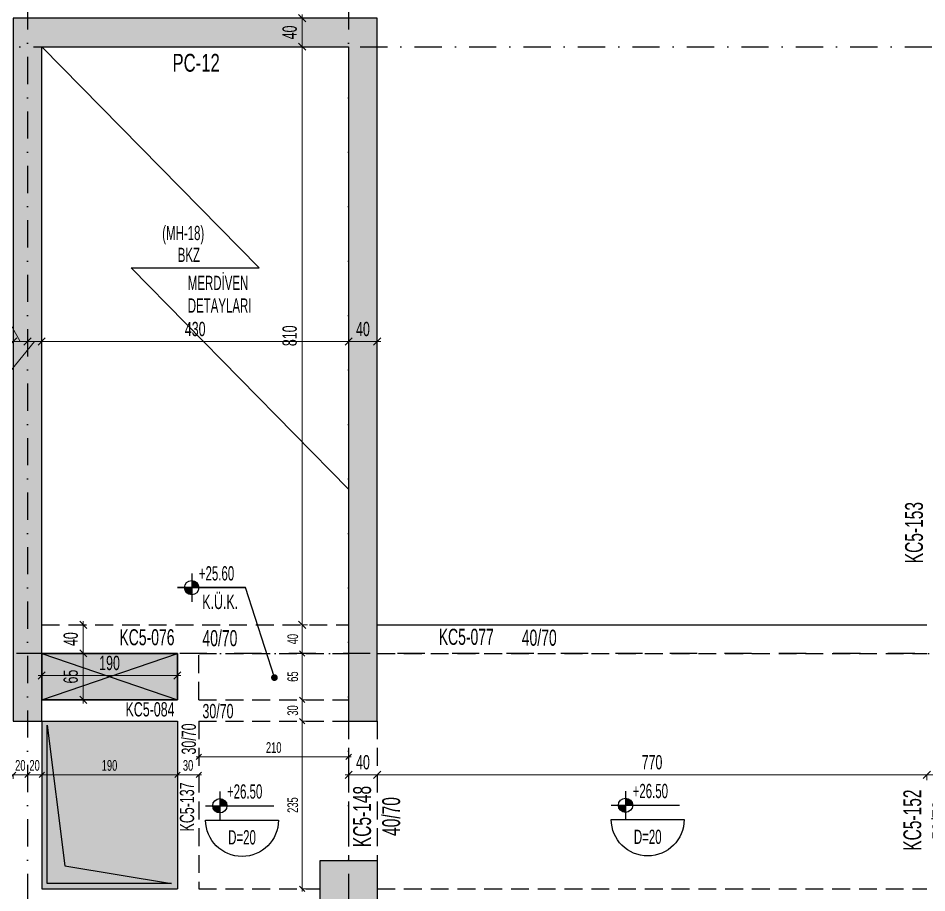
# Model space of a CAD drawing. Header units: millimetres. Extents: x -10495 to 38910, y -777 to 43288.
# Drawn here: x 1237 to 2510, y 1365 to 2590 of the extents above; entities that cross this region are included whole.
import ezdxf
from ezdxf.enums import TextEntityAlignment as Align

# ---------------------------------------------------------------- set-up
doc = ezdxf.new("R2010")
doc.units = ezdxf.units.MM
doc.header["$LTSCALE"] = 100
doc.header["$PDSIZE"] = -100
doc.linetypes.add('DASHDOT', pattern=[25.4, 12.7, -6.35, 0, -6.35])
doc.linetypes.add('HIDDEN', pattern=[0.375, 0.25, -0.125])
for name, color, linetype in [('1_ULK', 254, 'Continuous'), ('2_ULK', 105, 'Continuous'), ('AKS_ULK', 8, 'DASHDOT'), ('BOSLUK SEMBOL_ULK', 118, 'Continuous'), ('BOSLUK_ULK', 21, 'Continuous'), ('KOLON-PERDE CEKIRDEK_ULK', 4, 'Continuous'), ('KOT_ULK', 7, 'Continuous'), ('NOTLAR_ULK', 20, 'Continuous'), ('TARAMA BOSLUK-TARIF SEFFAF YUZEYLER_ULK', 159, 'Continuous'), ('TARAMA SOLID_ULK', 251, 'Continuous'), ('TARAMA_ULK', 251, 'Continuous')]:
    doc.layers.add(name, color=color, linetype=linetype)
for name, color, linetype, lineweight in [('DOSEME ISMI_ULK', 244, 'Continuous', 25), ('KIRIS BOYUT_ULK', 232, 'Continuous', 13), ('KIRIS CIZGI DUZ_ULK', 41, 'Continuous', 25), ('KIRIS CIZGI KESIK_ULK', 41, 'HIDDEN', 25), ('KIRIS ISIM_ULK', 221, 'Continuous', 13), ('OLCU IC_ULK', 146, 'Continuous', 18), ('PERDE ISIM_ULK', 153, 'Continuous', 13), ('TARIF OK_ULK', 244, 'Continuous', 5)]:
    doc.layers.add(name, color=color, linetype=linetype, lineweight=lineweight)
doc.styles.add('ulkr-simplxtw.shx', font='ulkr-simplxtw.shx', dxfattribs={"width": 0.65})
doc.dimstyles.new('1-100-IC_ULK', dxfattribs={"dimscale": 10, "dimtxt": 2, "dimasz": 1, "dimexe": 0.75, "dimexo": 1, "dimgap": 0.75, "dimtad": 1, "dimdec": 1, "dimzin": 9, "dimdsep": 46, "dimtxsty": 'ulkr-simplxtw.shx', "dimblk": 'OBLIQUE', "dimcen": 0.1, "dimdle": 0.5, "dimclrd": 146, "dimclre": 146, "dimclrt": 2, "dimadec": 0, "dimazin": 2, "dimtfac": 1, "dimtdec": 1, "dimtix": 1, "dimtmove": 2, "dimatfit": 3, "dimldrblk": 'OBLIQUE', "dimfxl": 1, "dimtolj": 1, "dimtzin": 0, "dimlwd": -1, "dimlwe": -1, "dimarcsym": 0})
doc.dimstyles.new('JSM LIMITS 100(MM)', dxfattribs={"dimscale": 100, "dimtxt": 2, "dimasz": 2.5, "dimexe": 0, "dimexo": 3, "dimgap": 0.41, "dimtad": 1, "dimdec": 0, "dimdsep": 46, "dimtxsty": 'ulkr-simplxtw.shx', "dimblk": 'AR', "dimcen": 0.9, "dimdle": 2, "dimse1": 1, "dimse2": 1, "dimclrd": 256, "dimclre": 1, "dimclrt": 33, "dimadec": 0, "dimazin": 0, "dimtfac": 0.9, "dimtdec": 0, "dimtmove": 0, "dimatfit": 3, "dimfxl": 0, "dimtolj": 1, "dimtzin": 0, "dimarcsym": 0})

# ---------------------------------------------------------------- blocks, each defined once
blk = doc.blocks.new('*U20')
at = {"layer": 'KOT_ULK'}
h = blk.add_hatch(color=251, dxfattribs=at)
h.dxf.hatch_style = 1
h.paths.add_polyline_path([(0, 0), (-10, 0, 0.414214), (0, -10)])
h = blk.add_hatch(color=251, dxfattribs=at)
h.dxf.hatch_style = 1
h.paths.add_polyline_path([(10, 0, 0.414214), (0, 10), (0, 0)])
at = {"layer": 'KOT_ULK', "color": 12}
for p, q in [((0, 20), (0, -20)), ((-20, 0), (75.6, 0))]:
    blk.add_line(p, q, dxfattribs=at)
blk.add_circle((0, 0), 10, dxfattribs=at)
at = {"layer": 'KOT_ULK', "style": 'ulkr-simplxtw.shx', "width": 0.6}
for tag, p in [('6', (10, 145)), ('5', (10, 118)), ('4', (10, 91)), ('3', (10, 64)), ('2', (10, 37)), ('1', (10, 10))]:
    blk.add_attdef(tag, p, '', height=20, dxfattribs=at)
at = {"layer": 'KOT_ULK', "color": 242, "style": 'ulkr-simplxtw.shx', "width": 0.65}
blk.add_attdef('NOT', text='', height=20, dxfattribs=at).set_placement((14.8, -10), align=Align.TOP_LEFT)
blk = doc.blocks.new('Döşeme kalınğı_ULK')
at = {"layer": 'DOSEME ISMI_ULK', "color": 12}
blk.add_lwpolyline([(51, 0, -1), (-51, 0)], format="xyb", close=True, dxfattribs=at)
at = {"layer": 'DOSEME ISMI_ULK', "style": 'ulkr-simplxtw.shx', "width": 0.6}
blk.add_attdef('1', text='', height=20, dxfattribs=at).set_placement((0, -14.2), align=Align.TOP_CENTER)
blk = doc.blocks.new('AR')
at = {"layer": '1_ULK', "color": 253}
blk.add_solid([(-1.184, 0.197), (-1.184, -0.197), (0, 0)], dxfattribs=at)
at = {"layer": '2_ULK', "color": 1}
blk.add_line((0, 0.453), (0, -0.453), dxfattribs=at)
at = {"layer": '2_ULK'}
blk.add_lwpolyline([(-1.184, 0.197), (-1.184, -0.197), (0, 0), (-1.184, 0.197)], dxfattribs=at)
blk = doc.blocks.new('_Oblique')
at = {"color": 0, "linetype": 'ByBlock', "lineweight": -2}
blk.add_line((-0.5, -0.5), (0.5, 0.5), dxfattribs=at)
blk = doc.blocks.new('*D1323')
at = {"layer": 'Defpoints', "color": 0, "transparency": 16777216}
for p in [(2510, 1554.9), (2550, 1554.9), (2550, 1529.9)]:
    blk.add_point(p, dxfattribs=at)
at = {"layer": 'OLCU IC_ULK', "color": 146, "transparency": 16777216}
blk.add_line((2505, 1529.9), (2555, 1529.9), dxfattribs=at)
at = {"layer": 'OLCU IC_ULK', "color": 146, "linetype": 'Continuous', "transparency": 16777216}
for p, q in [((2510, 1529.9), (2510, 1522.4)), ((2550, 1529.9), (2550, 1522.4))]:
    blk.add_line(p, q, dxfattribs=at)
at = {"layer": 'OLCU IC_ULK', "color": 146, "transparency": 16777216, "xscale": 10, "yscale": 10, "zscale": 10, "rotation": 180}
blk.add_blockref('_Oblique', (2510, 1529.9), dxfattribs=at)
at = {"layer": 'OLCU IC_ULK', "color": 146, "transparency": 16777216, "xscale": 10, "yscale": 10, "zscale": 10}
blk.add_blockref('_Oblique', (2550, 1529.9), dxfattribs=at)
at = {"layer": 'OLCU IC_ULK', "color": 2, "transparency": 16777216, "insert": (2530, 1547.4), "char_height": 20, "attachment_point": 5, "style": 'ulkr-simplxtw.shx'}
blk.add_mtext('\\A1;40', dxfattribs=at)
blk = doc.blocks.new('*D1372')
at = {"layer": 'Defpoints', "color": 0, "transparency": 16777216}
for p in [(1230, 2161.9), (1250, 2161.9), (1250, 2136.9)]:
    blk.add_point(p, dxfattribs=at)
at = {"layer": 'OLCU IC_ULK', "color": 146, "transparency": 16777216}
for p, q in [((1215.2, 2181.4), (1179.2, 2181.4)), ((1240, 2136.9), (1215.2, 2181.4)), ((1225, 2136.9), (1255, 2136.9))]:
    blk.add_line(p, q, dxfattribs=at)
at = {"layer": 'OLCU IC_ULK', "color": 146, "linetype": 'Continuous', "transparency": 16777216}
for p, q in [((1230, 2136.9), (1230, 2129.4)), ((1250, 2136.9), (1250, 2129.4))]:
    blk.add_line(p, q, dxfattribs=at)
at = {"layer": 'OLCU IC_ULK', "color": 146, "transparency": 16777216, "xscale": 10, "yscale": 10, "zscale": 10, "rotation": 180}
blk.add_blockref('_Oblique', (1230, 2136.9), dxfattribs=at)
at = {"layer": 'OLCU IC_ULK', "color": 146, "transparency": 16777216, "xscale": 10, "yscale": 10, "zscale": 10}
blk.add_blockref('_Oblique', (1250, 2136.9), dxfattribs=at)
at = {"layer": 'OLCU IC_ULK', "color": 2, "transparency": 16777216, "insert": (1197.2, 2198.9), "char_height": 20, "attachment_point": 5, "style": 'ulkr-simplxtw.shx'}
blk.add_mtext('\\A1;20', dxfattribs=at)
blk = doc.blocks.new('*D1373')
at = {"layer": 'Defpoints', "color": 0, "transparency": 16777216}
for p in [(1250, 2161.9), (1270, 2161.9), (1270, 2136.9)]:
    blk.add_point(p, dxfattribs=at)
at = {"layer": 'OLCU IC_ULK', "color": 146, "transparency": 16777216}
for p, q in [((1260, 2136.9), (1216.9, 2084.3)), ((1245, 2136.9), (1275, 2136.9)), ((1216.9, 2084.3), (1180.9, 2084.3))]:
    blk.add_line(p, q, dxfattribs=at)
at = {"layer": 'OLCU IC_ULK', "color": 146, "linetype": 'Continuous', "transparency": 16777216}
for p, q in [((1250, 2136.9), (1250, 2129.4)), ((1270, 2136.9), (1270, 2129.4))]:
    blk.add_line(p, q, dxfattribs=at)
at = {"layer": 'OLCU IC_ULK', "color": 146, "transparency": 16777216, "xscale": 10, "yscale": 10, "zscale": 10, "rotation": 180}
blk.add_blockref('_Oblique', (1250, 2136.9), dxfattribs=at)
at = {"layer": 'OLCU IC_ULK', "color": 146, "transparency": 16777216, "xscale": 10, "yscale": 10, "zscale": 10}
blk.add_blockref('_Oblique', (1270, 2136.9), dxfattribs=at)
at = {"layer": 'OLCU IC_ULK', "color": 2, "transparency": 16777216, "insert": (1198.9, 2101.8), "char_height": 20, "attachment_point": 5, "style": 'ulkr-simplxtw.shx'}
blk.add_mtext('\\A1;20', dxfattribs=at)
blk = doc.blocks.new('*D1374')
at = {"layer": 'Defpoints', "color": 0, "transparency": 16777216}
for p in [(1270, 2161.9), (1700, 2161.9), (1700, 2136.9)]:
    blk.add_point(p, dxfattribs=at)
at = {"layer": 'OLCU IC_ULK', "color": 146, "transparency": 16777216}
blk.add_line((1265, 2136.9), (1705, 2136.9), dxfattribs=at)
at = {"layer": 'OLCU IC_ULK', "color": 146, "linetype": 'Continuous', "transparency": 16777216}
for p, q in [((1270, 2136.9), (1270, 2129.4)), ((1700, 2136.9), (1700, 2129.4))]:
    blk.add_line(p, q, dxfattribs=at)
at = {"layer": 'OLCU IC_ULK', "color": 146, "transparency": 16777216, "xscale": 10, "yscale": 10, "zscale": 10, "rotation": 180}
blk.add_blockref('_Oblique', (1270, 2136.9), dxfattribs=at)
at = {"layer": 'OLCU IC_ULK', "color": 146, "transparency": 16777216, "xscale": 10, "yscale": 10, "zscale": 10}
blk.add_blockref('_Oblique', (1700, 2136.9), dxfattribs=at)
at = {"layer": 'OLCU IC_ULK', "color": 2, "transparency": 16777216, "insert": (1485, 2154.4), "char_height": 20, "attachment_point": 5, "style": 'ulkr-simplxtw.shx'}
blk.add_mtext('\\A1;430', dxfattribs=at)
blk = doc.blocks.new('*D1375')
at = {"layer": 'Defpoints', "color": 0, "transparency": 16777216}
for p in [(1700, 2161.9), (1740, 2161.9), (1740, 2136.9)]:
    blk.add_point(p, dxfattribs=at)
at = {"layer": 'OLCU IC_ULK', "color": 146, "transparency": 16777216}
blk.add_line((1695, 2136.9), (1745, 2136.9), dxfattribs=at)
at = {"layer": 'OLCU IC_ULK', "color": 146, "linetype": 'Continuous', "transparency": 16777216}
for p, q in [((1700, 2136.9), (1700, 2129.4)), ((1740, 2136.9), (1740, 2129.4))]:
    blk.add_line(p, q, dxfattribs=at)
at = {"layer": 'OLCU IC_ULK', "color": 146, "transparency": 16777216, "xscale": 10, "yscale": 10, "zscale": 10, "rotation": 180}
blk.add_blockref('_Oblique', (1700, 2136.9), dxfattribs=at)
at = {"layer": 'OLCU IC_ULK', "color": 146, "transparency": 16777216, "xscale": 10, "yscale": 10, "zscale": 10}
blk.add_blockref('_Oblique', (1740, 2136.9), dxfattribs=at)
at = {"layer": 'OLCU IC_ULK', "color": 2, "transparency": 16777216, "insert": (1720, 2154.4), "char_height": 20, "attachment_point": 5, "style": 'ulkr-simplxtw.shx'}
blk.add_mtext('\\A1;40', dxfattribs=at)
blk = doc.blocks.new('*D1218')
at = {"layer": 'Defpoints', "color": 0, "transparency": 16777216}
for p in [(1740, 1554.9), (2510, 1554.9), (2510, 1529.9)]:
    blk.add_point(p, dxfattribs=at)
at = {"layer": 'OLCU IC_ULK', "color": 146, "transparency": 16777216}
blk.add_line((1735, 1529.9), (2515, 1529.9), dxfattribs=at)
at = {"layer": 'OLCU IC_ULK', "color": 146, "linetype": 'Continuous', "transparency": 16777216}
for p, q in [((1740, 1529.9), (1740, 1522.4)), ((2510, 1529.9), (2510, 1522.4))]:
    blk.add_line(p, q, dxfattribs=at)
at = {"layer": 'OLCU IC_ULK', "color": 146, "transparency": 16777216, "xscale": 10, "yscale": 10, "zscale": 10, "rotation": 180}
blk.add_blockref('_Oblique', (1740, 1529.9), dxfattribs=at)
at = {"layer": 'OLCU IC_ULK', "color": 146, "transparency": 16777216, "xscale": 10, "yscale": 10, "zscale": 10}
blk.add_blockref('_Oblique', (2510, 1529.9), dxfattribs=at)
at = {"layer": 'OLCU IC_ULK', "color": 2, "transparency": 16777216, "insert": (2125, 1547.4), "char_height": 20, "attachment_point": 5, "style": 'ulkr-simplxtw.shx'}
blk.add_mtext('\\A1;770', dxfattribs=at)
blk = doc.blocks.new('*D1219')
at = {"layer": 'Defpoints', "color": 0, "transparency": 16777216}
for p in [(1700, 1554.9), (1740, 1554.9), (1740, 1529.9)]:
    blk.add_point(p, dxfattribs=at)
at = {"layer": 'OLCU IC_ULK', "color": 146, "transparency": 16777216}
blk.add_line((1695, 1529.9), (1745, 1529.9), dxfattribs=at)
at = {"layer": 'OLCU IC_ULK', "color": 146, "linetype": 'Continuous', "transparency": 16777216}
for p, q in [((1700, 1529.9), (1700, 1522.4)), ((1740, 1529.9), (1740, 1522.4))]:
    blk.add_line(p, q, dxfattribs=at)
at = {"layer": 'OLCU IC_ULK', "color": 146, "transparency": 16777216, "xscale": 10, "yscale": 10, "zscale": 10, "rotation": 180}
blk.add_blockref('_Oblique', (1700, 1529.9), dxfattribs=at)
at = {"layer": 'OLCU IC_ULK', "color": 146, "transparency": 16777216, "xscale": 10, "yscale": 10, "zscale": 10}
blk.add_blockref('_Oblique', (1740, 1529.9), dxfattribs=at)
at = {"layer": 'OLCU IC_ULK', "color": 2, "transparency": 16777216, "insert": (1720, 1547.4), "char_height": 20, "attachment_point": 5, "style": 'ulkr-simplxtw.shx'}
blk.add_mtext('\\A1;40', dxfattribs=at)
blk = doc.blocks.new('*D1233')
at = {"layer": 'Defpoints', "color": 0, "transparency": 16777216}
for p in [(1609.9, 2590), (1609.9, 2550), (1634.9, 2550)]:
    blk.add_point(p, dxfattribs=at)
at = {"layer": 'OLCU IC_ULK', "color": 146, "transparency": 16777216}
blk.add_line((1634.9, 2595), (1634.9, 2545), dxfattribs=at)
at = {"layer": 'OLCU IC_ULK', "color": 146, "linetype": 'Continuous', "transparency": 16777216}
for p, q in [((1634.9, 2590), (1642.4, 2590)), ((1634.9, 2550), (1642.4, 2550))]:
    blk.add_line(p, q, dxfattribs=at)
at = {"layer": 'OLCU IC_ULK', "color": 146, "transparency": 16777216, "xscale": 10, "yscale": 10, "zscale": 10}
for p, rotation in [((1634.9, 2590), 90), ((1634.9, 2550), 270)]:
    blk.add_blockref('_Oblique', p, dxfattribs=dict(at, rotation=rotation))
at = {"layer": 'OLCU IC_ULK', "color": 2, "transparency": 16777216, "insert": (1617.4, 2570), "char_height": 20, "attachment_point": 5, "rotation": 90, "style": 'ulkr-simplxtw.shx'}
blk.add_mtext('\\A1;40', dxfattribs=at)
blk = doc.blocks.new('*D1234')
at = {"layer": 'Defpoints', "color": 0, "transparency": 16777216}
for p in [(1609.9, 2550), (1609.9, 1740), (1634.9, 1740)]:
    blk.add_point(p, dxfattribs=at)
at = {"layer": 'OLCU IC_ULK', "color": 146, "transparency": 16777216}
blk.add_line((1634.9, 2555), (1634.9, 1735), dxfattribs=at)
at = {"layer": 'OLCU IC_ULK', "color": 146, "linetype": 'Continuous', "transparency": 16777216}
for p, q in [((1634.9, 2550), (1642.4, 2550)), ((1634.9, 1740), (1642.4, 1740))]:
    blk.add_line(p, q, dxfattribs=at)
at = {"layer": 'OLCU IC_ULK', "color": 146, "transparency": 16777216, "xscale": 10, "yscale": 10, "zscale": 10}
for p, rotation in [((1634.9, 2550), 90), ((1634.9, 1740), 270)]:
    blk.add_blockref('_Oblique', p, dxfattribs=dict(at, rotation=rotation))
at = {"layer": 'OLCU IC_ULK', "color": 2, "transparency": 16777216, "insert": (1617.4, 2145), "char_height": 20, "attachment_point": 5, "rotation": 90, "style": 'ulkr-simplxtw.shx'}
blk.add_mtext('\\A1;810', dxfattribs=at)
blk = doc.blocks.new('*D1239')
at = {"layer": 'Defpoints', "color": 0, "transparency": 16777216}
for p in [(1460, 1669), (1270, 1666.3), (1460, 1666.3)]:
    blk.add_point(p, dxfattribs=at)
at = {"layer": 'OLCU IC_ULK', "color": 146, "transparency": 16777216}
blk.add_line((1265, 1669), (1465, 1669), dxfattribs=at)
at = {"layer": 'OLCU IC_ULK', "color": 146, "linetype": 'Continuous', "transparency": 16777216}
for p, q in [((1270, 1669), (1270, 1676.5)), ((1460, 1669), (1460, 1676.5))]:
    blk.add_line(p, q, dxfattribs=at)
at = {"layer": 'OLCU IC_ULK', "color": 146, "transparency": 16777216, "xscale": 10, "yscale": 10, "zscale": 10, "rotation": 180}
blk.add_blockref('_Oblique', (1270, 1669), dxfattribs=at)
at = {"layer": 'OLCU IC_ULK', "color": 146, "transparency": 16777216, "xscale": 10, "yscale": 10, "zscale": 10}
blk.add_blockref('_Oblique', (1460, 1669), dxfattribs=at)
at = {"layer": 'OLCU IC_ULK', "color": 2, "transparency": 16777216, "insert": (1365, 1686.5), "char_height": 20, "attachment_point": 5, "style": 'ulkr-simplxtw.shx'}
blk.add_mtext('\\A1;190', dxfattribs=at)
blk = doc.blocks.new('*D1240')
at = {"layer": 'Defpoints', "color": 0, "transparency": 16777216}
for p in [(1609.9, 1635), (1608.7, 1605), (1634.9, 1605)]:
    blk.add_point(p, dxfattribs=at)
at = {"layer": 'OLCU IC_ULK', "color": 146, "transparency": 16777216}
blk.add_line((1634.9, 1638.8), (1634.9, 1601.3), dxfattribs=at)
at = {"layer": 'OLCU IC_ULK', "color": 146, "linetype": 'Continuous', "transparency": 16777216}
for p, q in [((1634.9, 1635), (1640.5, 1635)), ((1634.9, 1605), (1640.5, 1605))]:
    blk.add_line(p, q, dxfattribs=at)
at = {"layer": 'OLCU IC_ULK', "color": 146, "transparency": 16777216, "xscale": 7.5, "yscale": 7.5, "zscale": 7.5}
for p, rotation in [((1634.9, 1635), 90), ((1634.9, 1605), 270)]:
    blk.add_blockref('_Oblique', p, dxfattribs=dict(at, rotation=rotation))
at = {"layer": 'OLCU IC_ULK', "color": 2, "transparency": 16777216, "insert": (1621.7, 1620), "char_height": 15, "attachment_point": 5, "rotation": 90, "style": 'ulkr-simplxtw.shx'}
blk.add_mtext('\\A1;30', dxfattribs=at)
blk = doc.blocks.new('*D1241')
at = {"layer": 'Defpoints', "color": 0, "transparency": 16777216}
for p in [(1328.2, 1700), (1358.5, 1700), (1358.5, 1635)]:
    blk.add_point(p, dxfattribs=at)
at = {"layer": 'OLCU IC_ULK', "color": 146, "linetype": 'Continuous', "transparency": 16777216}
for p, q in [((1328.2, 1700), (1320.7, 1700)), ((1328.2, 1635), (1320.7, 1635))]:
    blk.add_line(p, q, dxfattribs=at)
at = {"layer": 'OLCU IC_ULK', "color": 146, "transparency": 16777216}
blk.add_line((1328.2, 1630), (1328.2, 1705), dxfattribs=at)
at = {"layer": 'OLCU IC_ULK', "color": 146, "transparency": 16777216, "xscale": 10, "yscale": 10, "zscale": 10}
for p, rotation in [((1328.2, 1700), 90), ((1328.2, 1635), 270)]:
    blk.add_blockref('_Oblique', p, dxfattribs=dict(at, rotation=rotation))
at = {"layer": 'OLCU IC_ULK', "color": 2, "transparency": 16777216, "insert": (1310.7, 1667.5), "char_height": 20, "attachment_point": 5, "rotation": 90, "style": 'ulkr-simplxtw.shx'}
blk.add_mtext('\\A1;65', dxfattribs=at)
blk = doc.blocks.new('*D1242')
at = {"layer": 'Defpoints', "color": 0, "transparency": 16777216}
for p in [(1609.9, 1700), (1609.9, 1635), (1634.9, 1635)]:
    blk.add_point(p, dxfattribs=at)
at = {"layer": 'OLCU IC_ULK', "color": 146, "transparency": 16777216}
blk.add_line((1634.9, 1703.8), (1634.9, 1631.3), dxfattribs=at)
at = {"layer": 'OLCU IC_ULK', "color": 146, "linetype": 'Continuous', "transparency": 16777216}
for p, q in [((1634.9, 1700), (1640.5, 1700)), ((1634.9, 1635), (1640.5, 1635))]:
    blk.add_line(p, q, dxfattribs=at)
at = {"layer": 'OLCU IC_ULK', "color": 146, "transparency": 16777216, "xscale": 7.5, "yscale": 7.5, "zscale": 7.5}
for p, rotation in [((1634.9, 1700), 90), ((1634.9, 1635), 270)]:
    blk.add_blockref('_Oblique', p, dxfattribs=dict(at, rotation=rotation))
at = {"layer": 'OLCU IC_ULK', "color": 2, "transparency": 16777216, "insert": (1621.7, 1667.5), "char_height": 15, "attachment_point": 5, "rotation": 90, "style": 'ulkr-simplxtw.shx'}
blk.add_mtext('\\A1;65', dxfattribs=at)
blk = doc.blocks.new('*D1243')
at = {"layer": 'Defpoints', "color": 0, "transparency": 16777216}
for p in [(1230, 1554.9), (1250, 1554.9), (1250, 1529.9)]:
    blk.add_point(p, dxfattribs=at)
at = {"layer": 'OLCU IC_ULK', "color": 146, "transparency": 16777216}
for p, q in [((1230, 1529.9), (1222.5, 1529.9)), ((1230, 1529.9), (1250, 1529.9)), ((1250, 1529.9), (1257.5, 1529.9))]:
    blk.add_line(p, q, dxfattribs=at)
at = {"layer": 'OLCU IC_ULK', "color": 146, "linetype": 'Continuous', "transparency": 16777216}
for p, q in [((1230, 1529.9), (1230, 1524.3)), ((1250, 1529.9), (1250, 1524.3))]:
    blk.add_line(p, q, dxfattribs=at)
at = {"layer": 'OLCU IC_ULK', "color": 146, "transparency": 16777216, "xscale": 7.5, "yscale": 7.5, "zscale": 7.5}
blk.add_blockref('_Oblique', (1230, 1529.9), dxfattribs=at)
at = {"layer": 'OLCU IC_ULK', "color": 146, "transparency": 16777216, "xscale": 7.5, "yscale": 7.5, "zscale": 7.5, "rotation": 180}
blk.add_blockref('_Oblique', (1250, 1529.9), dxfattribs=at)
at = {"layer": 'OLCU IC_ULK', "color": 2, "transparency": 16777216, "insert": (1240, 1543), "char_height": 15, "attachment_point": 5, "style": 'ulkr-simplxtw.shx'}
blk.add_mtext('\\A1;20', dxfattribs=at)
blk = doc.blocks.new('*D1244')
at = {"layer": 'Defpoints', "color": 0, "transparency": 16777216}
for p in [(1250, 1554.9), (1270, 1554.9), (1270, 1529.9)]:
    blk.add_point(p, dxfattribs=at)
at = {"layer": 'OLCU IC_ULK', "color": 146, "transparency": 16777216}
for p, q in [((1250, 1529.9), (1242.5, 1529.9)), ((1250, 1529.9), (1270, 1529.9)), ((1270, 1529.9), (1277.5, 1529.9))]:
    blk.add_line(p, q, dxfattribs=at)
at = {"layer": 'OLCU IC_ULK', "color": 146, "linetype": 'Continuous', "transparency": 16777216}
for p, q in [((1250, 1529.9), (1250, 1524.3)), ((1270, 1529.9), (1270, 1524.3))]:
    blk.add_line(p, q, dxfattribs=at)
at = {"layer": 'OLCU IC_ULK', "color": 146, "transparency": 16777216, "xscale": 7.5, "yscale": 7.5, "zscale": 7.5}
blk.add_blockref('_Oblique', (1250, 1529.9), dxfattribs=at)
at = {"layer": 'OLCU IC_ULK', "color": 146, "transparency": 16777216, "xscale": 7.5, "yscale": 7.5, "zscale": 7.5, "rotation": 180}
blk.add_blockref('_Oblique', (1270, 1529.9), dxfattribs=at)
at = {"layer": 'OLCU IC_ULK', "color": 2, "transparency": 16777216, "insert": (1260, 1543), "char_height": 15, "attachment_point": 5, "style": 'ulkr-simplxtw.shx'}
blk.add_mtext('\\A1;20', dxfattribs=at)
blk = doc.blocks.new('*D1245')
at = {"layer": 'Defpoints', "color": 0, "transparency": 16777216}
for p in [(1460, 1554.9), (1490, 1554.9), (1490, 1529.9)]:
    blk.add_point(p, dxfattribs=at)
at = {"layer": 'OLCU IC_ULK', "color": 146, "transparency": 16777216}
blk.add_line((1456.3, 1529.9), (1493.8, 1529.9), dxfattribs=at)
at = {"layer": 'OLCU IC_ULK', "color": 146, "linetype": 'Continuous', "transparency": 16777216}
for p, q in [((1460, 1529.9), (1460, 1524.3)), ((1490, 1529.9), (1490, 1524.3))]:
    blk.add_line(p, q, dxfattribs=at)
at = {"layer": 'OLCU IC_ULK', "color": 146, "transparency": 16777216, "xscale": 7.5, "yscale": 7.5, "zscale": 7.5, "rotation": 180}
blk.add_blockref('_Oblique', (1460, 1529.9), dxfattribs=at)
at = {"layer": 'OLCU IC_ULK', "color": 146, "transparency": 16777216, "xscale": 7.5, "yscale": 7.5, "zscale": 7.5}
blk.add_blockref('_Oblique', (1490, 1529.9), dxfattribs=at)
at = {"layer": 'OLCU IC_ULK', "color": 2, "transparency": 16777216, "insert": (1475, 1543), "char_height": 15, "attachment_point": 5, "style": 'ulkr-simplxtw.shx'}
blk.add_mtext('\\A1;30', dxfattribs=at)
blk = doc.blocks.new('*D1246')
at = {"layer": 'Defpoints', "color": 0, "transparency": 16777216}
for p in [(1270, 1554.9), (1460, 1554.9), (1460, 1529.9)]:
    blk.add_point(p, dxfattribs=at)
at = {"layer": 'OLCU IC_ULK', "color": 146, "transparency": 16777216}
blk.add_line((1266.2, 1529.9), (1463.8, 1529.9), dxfattribs=at)
at = {"layer": 'OLCU IC_ULK', "color": 146, "linetype": 'Continuous', "transparency": 16777216}
for p, q in [((1270, 1529.9), (1270, 1524.3)), ((1460, 1529.9), (1460, 1524.3))]:
    blk.add_line(p, q, dxfattribs=at)
at = {"layer": 'OLCU IC_ULK', "color": 146, "transparency": 16777216, "xscale": 7.5, "yscale": 7.5, "zscale": 7.5, "rotation": 180}
blk.add_blockref('_Oblique', (1270, 1529.9), dxfattribs=at)
at = {"layer": 'OLCU IC_ULK', "color": 146, "transparency": 16777216, "xscale": 7.5, "yscale": 7.5, "zscale": 7.5}
blk.add_blockref('_Oblique', (1460, 1529.9), dxfattribs=at)
at = {"layer": 'OLCU IC_ULK', "color": 2, "transparency": 16777216, "insert": (1365, 1543), "char_height": 15, "attachment_point": 5, "style": 'ulkr-simplxtw.shx'}
blk.add_mtext('\\A1;190', dxfattribs=at)
blk = doc.blocks.new('*D1258')
at = {"layer": 'Defpoints', "color": 0, "transparency": 16777216}
for p in [(1328.2, 1740), (1358.5, 1740), (1358.5, 1700)]:
    blk.add_point(p, dxfattribs=at)
at = {"layer": 'OLCU IC_ULK', "color": 146, "transparency": 16777216}
blk.add_line((1328.2, 1695), (1328.2, 1745), dxfattribs=at)
at = {"layer": 'OLCU IC_ULK', "color": 146, "linetype": 'Continuous', "transparency": 16777216}
for p, q in [((1328.2, 1740), (1320.7, 1740)), ((1328.2, 1700), (1320.7, 1700))]:
    blk.add_line(p, q, dxfattribs=at)
at = {"layer": 'OLCU IC_ULK', "color": 146, "transparency": 16777216, "xscale": 10, "yscale": 10, "zscale": 10}
for p, rotation in [((1328.2, 1740), 90), ((1328.2, 1700), 270)]:
    blk.add_blockref('_Oblique', p, dxfattribs=dict(at, rotation=rotation))
at = {"layer": 'OLCU IC_ULK', "color": 2, "transparency": 16777216, "insert": (1310.7, 1720), "char_height": 20, "attachment_point": 5, "rotation": 90, "style": 'ulkr-simplxtw.shx'}
blk.add_mtext('\\A1;40', dxfattribs=at)
blk = doc.blocks.new('*D1262')
at = {"layer": 'Defpoints', "color": 0, "transparency": 16777216}
for p in [(1609.9, 1740), (1634.9, 1740), (1609.9, 1700)]:
    blk.add_point(p, dxfattribs=at)
at = {"layer": 'OLCU IC_ULK', "color": 146, "transparency": 16777216}
blk.add_line((1634.9, 1696.3), (1634.9, 1743.8), dxfattribs=at)
at = {"layer": 'OLCU IC_ULK', "color": 146, "linetype": 'Continuous', "transparency": 16777216}
for p, q in [((1634.9, 1740), (1640.5, 1740)), ((1634.9, 1700), (1640.5, 1700))]:
    blk.add_line(p, q, dxfattribs=at)
at = {"layer": 'OLCU IC_ULK', "color": 146, "transparency": 16777216, "xscale": 7.5, "yscale": 7.5, "zscale": 7.5}
for p, rotation in [((1634.9, 1740), 90), ((1634.9, 1700), 270)]:
    blk.add_blockref('_Oblique', p, dxfattribs=dict(at, rotation=rotation))
at = {"layer": 'OLCU IC_ULK', "color": 2, "transparency": 16777216, "insert": (1621.7, 1720), "char_height": 15, "attachment_point": 5, "rotation": 90, "style": 'ulkr-simplxtw.shx'}
blk.add_mtext('\\A1;40', dxfattribs=at)
blk = doc.blocks.new('Kiriş_Sembol_ULK')
at = {"layer": 'KIRIS BOYUT_ULK', "style": 'ulkr-simplxtw.shx', "width": 0.65}
blk.add_attdef('B', text='', height=25, dxfattribs=at).set_placement((21, 0.4), align=Align.MIDDLE_LEFT)
at = {"layer": 'KIRIS ISIM_ULK', "style": 'ulkr-simplxtw.shx', "width": 0.65}
blk.add_attdef('K', text='', height=25, dxfattribs=at).set_placement((-18.2, 12.9), align=Align.TOP_RIGHT)
blk = doc.blocks.new('*U9')
at = {"layer": 'KIRIS BOYUT_ULK', "style": 'ulkr-simplxtw.shx', "width": 0.65}
blk.add_attdef('B', text='', height=25, dxfattribs=at).set_placement((10.8, -15.7), align=Align.TOP_CENTER)
at = {"layer": 'KIRIS ISIM_ULK', "style": 'ulkr-simplxtw.shx', "width": 0.65}
blk.add_attdef('K', text='', height=25, dxfattribs=at).set_placement((10.8, 25), align=Align.TOP_CENTER)
blk = doc.blocks.new('*D1422')
at = {"layer": 'Defpoints', "color": 0, "transparency": 16777216}
for p in [(1490, 1570.8), (1700, 1570.8), (1700, 1554.9)]:
    blk.add_point(p, dxfattribs=at)
at = {"layer": 'OLCU IC_ULK', "color": 146, "transparency": 16777216}
blk.add_line((1486.3, 1554.9), (1703.7, 1554.9), dxfattribs=at)
at = {"layer": 'OLCU IC_ULK', "color": 146, "linetype": 'Continuous', "transparency": 16777216}
for p, q in [((1490, 1554.9), (1490, 1549.3)), ((1700, 1554.9), (1700, 1549.3))]:
    blk.add_line(p, q, dxfattribs=at)
at = {"layer": 'OLCU IC_ULK', "color": 146, "transparency": 16777216, "xscale": 7.5, "yscale": 7.5, "zscale": 7.5, "rotation": 180}
blk.add_blockref('_Oblique', (1490, 1554.9), dxfattribs=at)
at = {"layer": 'OLCU IC_ULK', "color": 146, "transparency": 16777216, "xscale": 7.5, "yscale": 7.5, "zscale": 7.5}
blk.add_blockref('_Oblique', (1700, 1554.9), dxfattribs=at)
at = {"layer": 'OLCU IC_ULK', "color": 2, "transparency": 16777216, "insert": (1595, 1568), "char_height": 15, "attachment_point": 5, "style": 'ulkr-simplxtw.shx'}
blk.add_mtext('\\A1;210', dxfattribs=at)
blk = doc.blocks.new('*D1423')
at = {"layer": 'Defpoints', "color": 0, "transparency": 16777216}
for p in [(1604, 1605), (1634.9, 1605), (1604, 1370)]:
    blk.add_point(p, dxfattribs=at)
at = {"layer": 'OLCU IC_ULK', "color": 146, "transparency": 16777216}
blk.add_line((1634.9, 1366.3), (1634.9, 1608.8), dxfattribs=at)
at = {"layer": 'OLCU IC_ULK', "color": 146, "linetype": 'Continuous', "transparency": 16777216}
for p, q in [((1634.9, 1605), (1640.5, 1605)), ((1634.9, 1370), (1640.5, 1370))]:
    blk.add_line(p, q, dxfattribs=at)
at = {"layer": 'OLCU IC_ULK', "color": 146, "transparency": 16777216, "xscale": 7.5, "yscale": 7.5, "zscale": 7.5}
for p, rotation in [((1634.9, 1605), 90), ((1634.9, 1370), 270)]:
    blk.add_blockref('_Oblique', p, dxfattribs=dict(at, rotation=rotation))
at = {"layer": 'OLCU IC_ULK', "color": 2, "transparency": 16777216, "insert": (1621.7, 1487.5), "char_height": 15, "attachment_point": 5, "rotation": 90, "style": 'ulkr-simplxtw.shx'}
blk.add_mtext('\\A1;235', dxfattribs=at)

msp = doc.modelspace()

# ---------------------------------------------------------------- hatches: boundary and pattern name
at = {"layer": 'TARAMA BOSLUK-TARIF SEFFAF YUZEYLER_ULK'}
h = msp.add_hatch(color=256, dxfattribs=at)
h.dxf.hatch_style = 1
h.paths.add_polyline_path([(1460, 1635), (1270, 1635), (1270, 1700), (1460, 1700)])
h = msp.add_hatch(color=256, dxfattribs=at)
h.dxf.hatch_style = 1
h.paths.add_polyline_path([(1270, 1370), (1460, 1370), (1460, 1605), (1270, 1605)])
at = {"layer": 'TARAMA SOLID_ULK'}
h = msp.add_hatch(color=256, dxfattribs=at)
h.dxf.hatch_style = 1
h.paths.add_polyline_path([(1230, 1605), (1270, 1605), (1270, 2550), (1700, 2550), (1700, 1605), (1740, 1605), (1740, 2590), (1230, 2590)])
h = msp.add_hatch(color=256, dxfattribs=at)
h.dxf.hatch_style = 1
h.paths.add_polyline_path([(1740, 1409.99), (1740, 1329.99), (1660, 1329.99), (1660, 1409.99)])
at = {"layer": 'TARAMA_ULK'}
h = msp.add_hatch(color=256, dxfattribs=at)
h.dxf.hatch_style = 1
h.paths.add_polyline_path([(1451.7, 1377.5), (1277.5, 1377.5), (1277.5, 1599.28), (1302.5, 1402.5)])

# ---------------------------------------------------------------- linework, layer by layer
at = {"layer": 'AKS_ULK', "ltscale": 0.03}
for points in [[(1250, 3909.14), (1250, -656.87)], [(1700, 3909.14), (1700, -656.87)], [(-775.51, 2525), (-725.51, 2525), (-725.51, 2550), (6716.16, 2550), (6716.16, 2475), (6766.16, 2475)], [(6766.16, 1700), (-775.51, 1700)]]:
    msp.add_lwpolyline(points, dxfattribs=at)
at = {"layer": 'BOSLUK SEMBOL_ULK'}
for p, q in [((1270, 1700), (1460, 1635)), ((1270, 1635), (1460, 1700))]:
    msp.add_line(p, q, dxfattribs=at)
for points in [[(1700, 1930), (1395.4, 2240), (1574.6, 2240), (1270, 2550)], [(1451.7, 1377.5), (1277.5, 1377.5), (1277.5, 1599.28), (1302.5, 1402.5), (1451.7, 1377.5)]]:
    msp.add_lwpolyline(points, dxfattribs=at)
at = {"layer": 'BOSLUK_ULK'}
msp.add_lwpolyline([(1270, 1635), (1460, 1635), (1460, 1700), (1270, 1700)], close=True, dxfattribs=at)
at = {"layer": 'KIRIS CIZGI DUZ_ULK'}
for p, q in [((1740, 1740), (2510, 1740)), ((1270, 1700), (1460, 1700)), ((1460, 1700), (1460, 1635)), ((1460, 1635), (1270, 1635)), ((1270, 1605), (1270, 1370)), ((1270, 1605), (1460, 1605)), ((1460, 1605), (1460, 1370)), ((1270, 1370), (1460, 1370))]:
    msp.add_line(p, q, dxfattribs=at)
at = {"layer": 'KIRIS CIZGI KESIK_ULK'}
for p, q in [((1270, 1740), (1700, 1740)), ((1490, 1635), (1490, 1700)), ((1490, 1700), (1700, 1700)), ((1740, 1700), (2510, 1700)), ((1490, 1635), (1700, 1635)), ((1490, 1605), (1700, 1605)), ((1490, 1605), (1490, 1370)), ((1700, 1605), (1700, 1409.99)), ((1740, 1605), (1740, 1409.99)), ((1490, 1370), (1660, 1370)), ((1740, 1370), (2510, 1370))]:
    msp.add_line(p, q, dxfattribs=at)
at = {"layer": 'KOLON-PERDE CEKIRDEK_ULK'}
for points in [[(1230, 1605), (1270, 1605), (1270, 2550), (1700, 2550), (1700, 1605), (1740, 1605), (1740, 2590), (1230, 2590)], [(1740, 1329.99), (1660, 1329.99), (1660, 1409.99), (1740, 1409.99)]]:
    msp.add_lwpolyline(points, close=True, dxfattribs=at)

# ---------------------------------------------------------------- block references
at = {"layer": 'DOSEME ISMI_ULK'}
for p in [(1550.63, 1466.53), (2119, 1467.2)]:
    msp.add_blockref('Döşeme kalınğı_ULK', p, dxfattribs=at).add_auto_attribs({'1': 'D=20'})
at = {"layer": 'KIRIS ISIM_ULK', "rotation": 90}
for p, values in [((2504.52, 1858.42), {'K': 'KC5-153', 'B': '50/70'}), ((1731.31, 1460.67), {'K': 'KC5-148', 'B': '40/70'}), ((2502.17, 1455.6), {'K': 'KC5-152', 'B': '50/70'})]:
    msp.add_blockref('*U9', p, dxfattribs=at).add_auto_attribs(values)
at = {"layer": 'KIRIS ISIM_ULK'}
ref = msp.add_blockref('Kiriş_Sembol_ULK', (1474.17, 1720.94), dxfattribs=at)
ref.add_attrib('B', '40/70', dxfattribs={"layer": 'KIRIS BOYUT_ULK', "height": 22.5, "style": 'ulkr-simplxtw.shx', "width": 0.65}).set_placement((1495.18, 1721.38), align=Align.MIDDLE_LEFT)
ref.add_attrib('K', 'KC5-076', dxfattribs={"height": 22.5, "style": 'ulkr-simplxtw.shx', "width": 0.65}).set_placement((1456.02, 1733.88), align=Align.TOP_RIGHT)
ref = msp.add_blockref('Kiriş_Sembol_ULK', (1921.53, 1721.56), dxfattribs=at)
ref.add_attrib('B', '40/70', dxfattribs={"layer": 'KIRIS BOYUT_ULK', "height": 22.5, "style": 'ulkr-simplxtw.shx', "width": 0.65}).set_placement((1942.54, 1722), align=Align.MIDDLE_LEFT)
ref.add_attrib('K', 'KC5-077', dxfattribs={"height": 22.5, "style": 'ulkr-simplxtw.shx', "width": 0.65}).set_placement((1903.37, 1734.5), align=Align.TOP_RIGHT)
ref = msp.add_blockref('Kiriş_Sembol_ULK', (1474.17, 1618.7), dxfattribs=at)
ref.add_attrib('B', '30/70', dxfattribs={"layer": 'KIRIS BOYUT_ULK', "height": 20, "style": 'ulkr-simplxtw.shx', "width": 0.65}).set_placement((1495.18, 1619.15), align=Align.MIDDLE_LEFT)
ref.add_attrib('K', 'KC5-084', dxfattribs={"height": 20, "style": 'ulkr-simplxtw.shx', "width": 0.65}).set_placement((1456.02, 1631.65), align=Align.TOP_RIGHT)
ref = msp.add_blockref('Kiriş_Sembol_ULK', (1476.44, 1537.33), dxfattribs=dict(at, rotation=90))
ref.add_attrib('B', '30/70', dxfattribs={"layer": 'KIRIS BOYUT_ULK', "height": 20, "rotation": 90, "style": 'ulkr-simplxtw.shx', "width": 0.65}).set_placement((1476, 1558.34), align=Align.MIDDLE_LEFT)
ref.add_attrib('K', 'KC5-137', dxfattribs={"height": 20, "rotation": 90, "style": 'ulkr-simplxtw.shx', "width": 0.65}).set_placement((1463.5, 1519.17), align=Align.TOP_RIGHT)
at = {"layer": 'KOT_ULK'}
ref = msp.add_blockref('*U20', (1480.12, 1792.15), dxfattribs=at)
ref.add_attrib('1', '+25.60', (1490.12, 1802.15), dxfattribs={"height": 20, "style": 'ulkr-simplxtw.shx', "width": 0.6})
ref.add_attrib('NOT', 'K.Ü.K.', dxfattribs={"color": 242, "height": 20, "style": 'ulkr-simplxtw.shx', "width": 0.65}).set_placement((1494.91, 1782.15), align=Align.TOP_LEFT)
ref = msp.add_blockref('*U20', (1519.54, 1486.53), dxfattribs=at)
ref.add_attrib('1', '+26.50', (1529.54, 1496.53), dxfattribs={"height": 20, "style": 'ulkr-simplxtw.shx', "width": 0.6})
ref = msp.add_blockref('*U20', (2087.9, 1487.2), dxfattribs=at)
ref.add_attrib('1', '+26.50', (2097.9, 1497.2), dxfattribs={"height": 20, "style": 'ulkr-simplxtw.shx', "width": 0.6})

# ---------------------------------------------------------------- texts
at = {"layer": 'NOTLAR_ULK', "style": 'ulkr-simplxtw.shx', "width": 0.6}
for s, p in [('(MH-18)', (1438.83, 2289.01)), ('BKZ', (1460.57, 2258.35)), ('MERDİVEN ', (1474.66, 2219.07)), ('DETAYLARI', (1474.66, 2187.37))]:
    msp.add_text(s, height=20, dxfattribs=at).set_placement(p, align=Align.MIDDLE_LEFT)
at = {"layer": 'PERDE ISIM_ULK', "style": 'ulkr-simplxtw.shx', "width": 0.7}
msp.add_text('PC-12', height=25, rotation=0, dxfattribs=at).set_placement((1453.16, 2515))

# ---------------------------------------------------------------- dimensions: what is measured, and where the dimension line sits
at = {"layer": 'OLCU IC_ULK'}
for base, p1, p2, override, picture, middle in [((1634.86, 2550), (1609.86, 2590), (1609.86, 2550), {"dimfxl": 0, "dimfxlon": 1}, '*D1233', (1617.36, 2570)), ((1634.86, 1740), (1609.86, 2550), (1609.86, 1740), {"dimfxl": 0, "dimfxlon": 1}, '*D1234', (1617.36, 2145)), ((1328.21, 1740), (1358.55, 1700), (1358.55, 1740), {"dimfxl": 0, "dimfxlon": 1}, '*D1258', (1310.71, 1720)), ((1634.86, 1740), (1609.86, 1700), (1609.86, 1740), {"dimscale": 7.5, "dimfxl": 0, "dimfxlon": 1}, '*D1262', (1621.73, 1720)), ((1328.21, 1700), (1358.55, 1635), (1358.55, 1700), {"dimfxl": 0, "dimfxlon": 1}, '*D1241', (1310.71, 1667.5)), ((1634.86, 1635), (1609.86, 1700), (1609.86, 1635), {"dimscale": 7.5, "dimfxl": 0, "dimfxlon": 1}, '*D1242', (1621.73, 1667.5)), ((1634.86, 1605), (1609.86, 1635), (1608.67, 1605), {"dimscale": 7.5, "dimfxl": 0, "dimfxlon": 1}, '*D1240', (1621.73, 1620)), ((1634.86, 1605), (1603.97, 1370), (1603.97, 1605), {"dimscale": 7.5, "dimfxl": 0, "dimfxlon": 1}, '*D1423', (1621.73, 1487.5))]:
    dim = msp.add_linear_dim(base=base, p1=p1, p2=p2, angle=90, dimstyle='1-100-IC_ULK', override=override, dxfattribs=at)
    dim.commit()
    dim.dimension.update_dxf_attribs({"geometry": picture, "text_midpoint": middle})
for base, p1, p2, picture, middle in [((1250, 2136.88), (1230, 2161.88), (1250, 2161.88), '*D1372', (1207.72, 2181.38)), ((1270, 2136.88), (1250, 2161.88), (1270, 2161.88), '*D1373', (1209.42, 2084.32))]:
    dim = msp.add_linear_dim(base=base, p1=p1, p2=p2, dimstyle='1-100-IC_ULK', override={"dimtmove": 1, "dimfxl": 0, "dimfxlon": 1}, dxfattribs=at)
    dim.commit()
    dim.dimension.update_dxf_attribs({"geometry": picture, "text_midpoint": middle, "dimtype": 160})
for base, p1, p2, override, picture, middle in [((1700, 2136.88), (1270, 2161.88), (1700, 2161.88), {"dimfxl": 0, "dimfxlon": 1}, '*D1374', (1485, 2154.38)), ((1740, 2136.88), (1700, 2161.88), (1740, 2161.88), {"dimfxl": 0, "dimfxlon": 1}, '*D1375', (1720, 2154.38)), ((1460, 1669.02), (1270, 1666.26), (1460, 1666.26), {"dimfxl": 0, "dimfxlon": 1}, '*D1239', (1365, 1686.52)), ((1700, 1554.9), (1490, 1570.76), (1700, 1570.76), {"dimscale": 7.5, "dimfxl": 0, "dimfxlon": 1}, '*D1422', (1595, 1568.03)), ((1250, 1529.9), (1230, 1554.9), (1250, 1554.9), {"dimscale": 7.5, "dimfxl": 0, "dimfxlon": 1}, '*D1243', (1240, 1543.03)), ((1270, 1529.9), (1250, 1554.9), (1270, 1554.9), {"dimscale": 7.5, "dimfxl": 0, "dimfxlon": 1}, '*D1244', (1260, 1543.03)), ((1460, 1529.9), (1270, 1554.9), (1460, 1554.9), {"dimscale": 7.5, "dimfxl": 0, "dimfxlon": 1}, '*D1246', (1365, 1543.03)), ((1490, 1529.9), (1460, 1554.9), (1490, 1554.9), {"dimscale": 7.5, "dimfxl": 0, "dimfxlon": 1}, '*D1245', (1475, 1543.03)), ((1740, 1529.9), (1700, 1554.9), (1740, 1554.9), {"dimfxl": 0, "dimfxlon": 1}, '*D1219', (1720, 1547.4)), ((2510, 1529.9), (1740, 1554.9), (2510, 1554.9), {"dimfxl": 0, "dimfxlon": 1}, '*D1218', (2125, 1547.4)), ((2550, 1529.9), (2510, 1554.9), (2550, 1554.9), {"dimfxl": 0, "dimfxlon": 1}, '*D1323', (2530, 1547.4))]:
    dim = msp.add_linear_dim(base=base, p1=p1, p2=p2, dimstyle='1-100-IC_ULK', override=override, dxfattribs=at)
    dim.commit()
    dim.dimension.update_dxf_attribs({"geometry": picture, "text_midpoint": middle})

# ---------------------------------------------------------------- leaders
at = {"layer": 'TARIF OK_ULK'}
msp.add_leader([(1595.97, 1666.05), (1555.71, 1792.15), (1460.12, 1792.15)], dimstyle='JSM LIMITS 100(MM)', override={"dimscale": 2.5, "dimasz": 15, "dimldrblk": 'DotSmall'}, dxfattribs=at)

doc.saveas('drawing.dxf')
